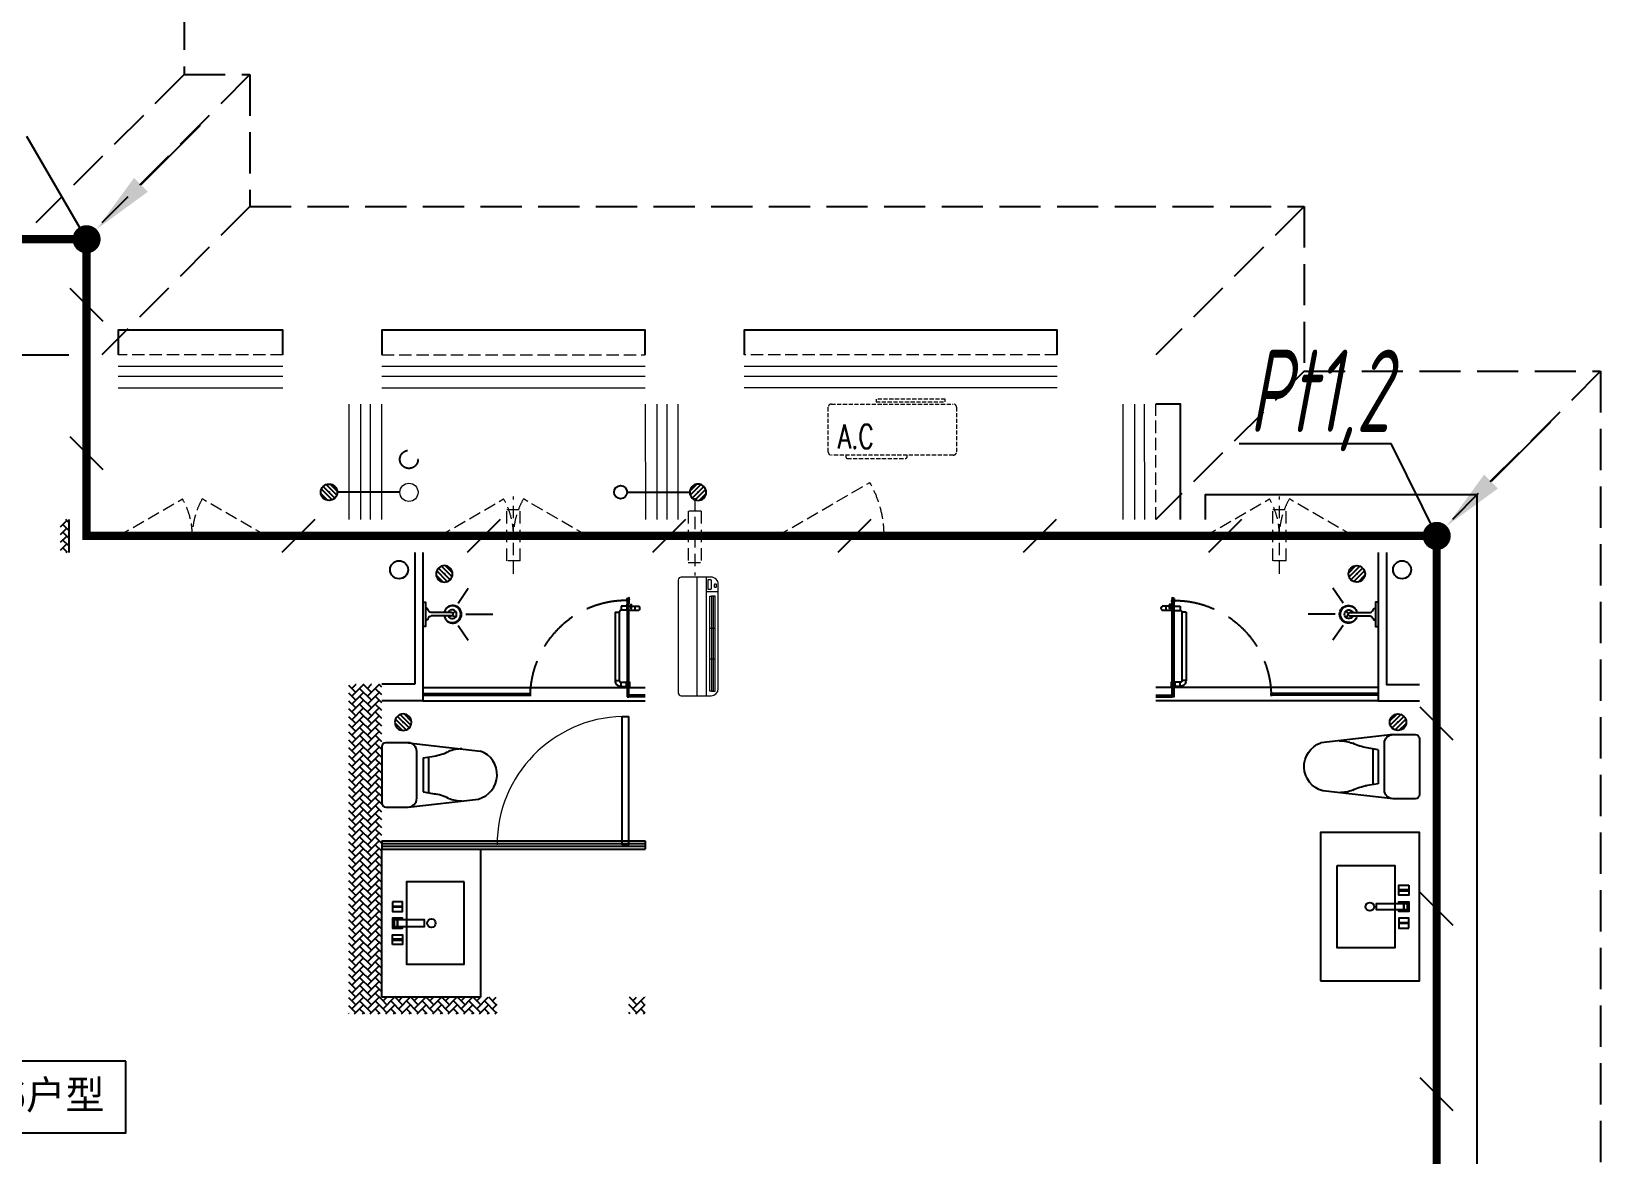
# Model space of a CAD drawing. Extents: x 3002737 to 4077523, y -995787 to -7267.
# Drawn here: x 3172610 to 3182137, y -779950 to -773133 of the extents above; entities that cross this region are included whole.
import ezdxf
from ezdxf.enums import TextEntityAlignment as Align

# ---------------------------------------------------------------- set-up
doc = ezdxf.new("R2010")
doc.units = 0
doc.header["$LTSCALE"] = 1000
doc.header["$MEASUREMENT"] = 0
for name, pattern in [('CENTER2', [1.125, 0.75, -0.125, 0.125, -0.125]), ('DASH', [0.35, 0.25, -0.1]), ('HIDDEN', [0.375, 0.25, -0.125])]:
    doc.linetypes.add(name, pattern=pattern)
doc.layers.get('0').update_dxf_attribs({"linetype": 'CONTINUOUS'})
for name, color, linetype in [('!!电气', 1, 'CONTINUOUS'), ('AH-FURNITURE', 1, 'CONTINUOUS'), ('CURTWALL', 4, 'CONTINUOUS'), ('DIM-照明', 7, 'CONTINUOUS'), ('IP-bath&kitchen-JOHNSON', 4, 'CONTINUOUS'), ('LVTRY', 252, 'CONTINUOUS'), ('LWIRE', 4, 'CONTINUOUS'), ('P-bath&kitchen-JOHNSON', 4, 'CONTINUOUS'), ('SHTLN', 4, 'CONTINUOUS'), ('VPIPE-中水', 122, 'CONTINUOUS'), ('VPIPE-凝结', 150, 'CONTINUOUS'), ('VPIPE-雨水', 4, 'DASH'), ('WIRE-接地', 2, 'CONTINUOUS'), ('保温', 6, 'CONTINUOUS'), ('卫生间', 6, 'CONTINUOUS'), ('建筑-排气道', 252, 'CONTINUOUS'), ('看线', 185, 'CONTINUOUS')]:
    doc.layers.add(name, color=color, linetype=linetype)
for name, color, linetype, lineweight in [('PUB_HATCH', 8, 'CONTINUOUS', 9), ('VPIPE-废水', 31, 'TG_F', 18), ('WINDOW', 146, 'CONTINUOUS', 20), ('平面-栏杆', 56, 'CONTINUOUS', 15), ('平面-看线', 252, 'CONTINUOUS', 15), ('平面-空调室内机', 176, 'CONTINUOUS', 9), ('平面-空调预留孔', 252, 'CONTINUOUS', 15), ('立面-洞口示意', 252, 'CONTINUOUS', 13)]:
    doc.layers.add(name, color=color, linetype=linetype, lineweight=lineweight)
doc.styles.add('_TCH_DIM', font='SIMPLEX', dxfattribs={"bigfont": 'GBCBIG'})
doc.styles.add('DIM_FONT', font='SIMPLEX', dxfattribs={"width": 0.7, "bigfont": 'GBCBIG'})
doc.styles.add('HZTXT', font='gbeitc.shx', dxfattribs={"width": 0.8, "height": 400, "bigfont": 'hztxt.shx'})
doc.styles.get("Standard").update_dxf_attribs({"font": 'gbenor.shx', "bigfont": 'gbcbig.shx'})
doc.styles.add('TG_LINETYPE', font='SIMPLEX', dxfattribs={"width": 0.8, "height": 3, "bigfont": 'HZTXT'})
doc.styles.add('黑体', font='simhei.ttf')
doc.linetypes.add('TG_F', pattern='A,2,-0.3,["F",TG_LINETYPE,S=0.1,R=0,X=-0.23,Y=-0.15],0', length=2.3)
pattern_1 = [(45, (0, 0), (0, 47.4157523), [100.584, -33.528]), (135, (23.708, 23.708), (3e-15, 47.4157523), [100.584, -33.528])]

# ---------------------------------------------------------------- blocks, each defined once
blk = doc.blocks.new('rrrrrrrrrrrra')
at = {"color": 8}
for p, q in [((252.6, 483.7), (-87.4, 483.7)), ((-112.4, 458.7), (-112.4, 324.3)), ((277.6, 324.3), (277.6, 458.7)), ((-112.4, 324.3), (-63.7, -103.4)), ((277.6, 324.3), (227.5, -115.6)), ((-59.1, 271.1), (224.3, 271.1)), ((-20.6, 232.4), (-34.2, 153.6)), ((191.3, 200.5), (-26.1, 200.5)), ((185.8, 232.4), (-20.6, 232.4)), ((185.8, 232.4), (199.4, 153.6))]:
    blk.add_line(p, q, dxfattribs=at)
for centre, radius, start, end in [((-87.4, 458.7), 25, 90, 180), ((252.6, 458.7), 25, 0, 90), ((-59.1, 324.3), 53.3, 180, 270), ((224.3, 324.3), 53.3, 270, 0), ((-322.6, 209.8), 293.8, 333.53685, 351.48282), ((487.8, 209.8), 293.8, 188.51718, 206.46315), ((149, -3.2), 224.1, 158.52022, 180), ((16.2, -3.2), 224.1, 0, 21.47978), ((83.8, -63.6), 152.8, 195.07732, 340.11812)]:
    blk.add_arc(centre, radius, start, end, dxfattribs=at)
blk = doc.blocks.new('A$C1E0F638F')
for points in [[(499.7, 435.1), (499.7, 85.1), (0, 85.1), (0, 435.1)], [(269.9, 30), (229.9, 30), (229.9, 195), (269.9, 195)], [(119.9, 0), (179.9, 0), (179.9, 60), (119.9, 60)], [(146.9, 55), (152.9, 55), (152.9, 5), (146.9, 5)], [(229.9, 30), (269.9, 30), (269.9, 10), (229.9, 10)], [(379.9, 0), (319.9, 0), (319.9, 60), (379.9, 60)], [(352.9, 55), (346.9, 55), (346.9, 5), (352.9, 5)]]:
    blk.add_lwpolyline(points, close=True)
blk.add_lwpolyline([(269.9, 60), (279.9, 60), (279.9, 0), (219.9, 0), (219.9, 60), (229.9, 60)])
blk.add_circle((249.9, 236.3), 26)
blk = doc.blocks.new('$lvtry$00000171')
for p, q in [((-74, 11), (-11, 74)), ((-70, -27), (27, 70)), ((-53, -53), (53, 53)), ((-27, -70), (70, 27)), ((11, -74), (74, -11))]:
    blk.add_line(p, q)
blk.add_circle((0, 0), 75)
blk.add_point((0, 0))
blk = doc.blocks.new('A$C5DCB2F21')
at = {"layer": 'IP-bath&kitchen-JOHNSON', "color": 8}
for p, q in [((73.6, 0), (-73.6, 0)), ((-10.5, -173.5), (-10.5, -49.3)), ((10.6, -173.5), (10.6, -49.3)), ((-68.3, -213.2), (-157.7, -275)), ((-0.1, -261.4), (-0.1, -424.7)), ((68.2, -213.2), (157.6, -275))]:
    blk.add_line(p, q, dxfattribs=at)
blk.add_lwpolyline([(73.6, 0), (73.6, -15.8), (-73.6, -15.8), (-73.6, 0)], dxfattribs=at)
for points in [[(-26.3, -30.7, -0.364142), (-37.8, -15.8, -0.020495)], [(-10.5, -49.4, 0.214893), (-26.3, -30.7, 7.649644)], [(10.6, -49.3, -0.21439), (26.3, -30.7, -7.649644)], [(26.3, -30.7, 0.364142), (37.8, -15.8, 0.020495)]]:
    blk.add_lwpolyline(points, format="xyb", dxfattribs=at)
blk.add_arc((0, -173.5), 10.5, 180, 0, dxfattribs=at)
for centre, major_axis, ratio, start_param, end_param in [((0, -181.3), (53.6, 0), 0.987577, 1.76809, 7.656688), ((0, -178.8), (-51, 0), 0.990052, -1.36297, 4.504563), ((0, -177.8), (-26.8, 0), 0.994812, -1.167677, 4.309269), ((-12.4, -164.7), (0, 1.43), 0.85, -1.570796, 4.712389), ((-12.4, -189.2), (0, 1.43), 0.85, 4.712389, 10.995574), ((12.5, -164.7), (0, 1.43), 0.85, 4.712389, 10.995574), ((12.5, -189.2), (0, 1.43), 0.85, 4.712389, 10.995574)]:
    blk.add_ellipse(centre, major_axis=major_axis, ratio=ratio, start_param=start_param, end_param=end_param, dxfattribs=at)
blk = doc.blocks.new('GDGDRGDGRD')
blk.add_hatch(color=252).paths.add_polyline_path([(491782.3, 524769), (491781.2, 524771.8), (491772.9, 524768.4), (491774, 524765.6)])
at = {"color": 252}
for p, q in [((491771.2, 524768.2), (491783, 524773.1)), ((491771.9, 524767.9), (491772.4, 524768.2)), ((491772.4, 524768.2), (491773.7, 524764.9)), ((491773.7, 524764.9), (491783, 524768.8)), ((491777.6, 524770.8), (491777.6, 524731.7)), ((491781.6, 524772), (491783.3, 524772.7)), ((491781.6, 524772), (491783, 524768.8)), ((491772, 524751.9), (491774.2, 524751.4)), ((491774.2, 524751.4), (491772.1, 524751.5)), ((491782.8, 524759.9), (491772.3, 524759.9)), ((491782.8, 524761.2), (491772.4, 524761.2)), ((491772.6, 524759.9), (491772.6, 524740.3)), ((491783.2, 524752), (491781, 524751.5)), ((491781, 524751.5), (491783.1, 524751.5)), ((491782.6, 524759.9), (491782.6, 524738.5))]:
    blk.add_line(p, q, dxfattribs=at)
for centre, radius, start, end in [((491771.6, 524767.3), 1, 111.52657, 175.76516), ((491791.1, 524766.6), 20.5, 177.99149, 196.90025), ((491772.1, 524767.5), 0.5, 112.73297, 178.05418), ((491791.1, 524766.7), 19.5, 177.46581, 196.24837), ((491806.6, 524764.1), 24, 160.76087, 187.04874), ((491783.4, 524772), 1.17, 340.04011, 112.53297), ((491783.5, 524772.2), 0.5, 340.76087, 112.53297), ((491803.9, 524764.6), 20.6, 160.04011, 190.84731), ((491783.7, 524755), 13.5, 155.15235, 208.97795), ((491786.2, 524755.4), 14.6, 161.89734, 193.71468), ((491772.3, 524748.7), 0.5, 208.97795, 24.22835), ((491781.4, 524752.8), 9.42, 188.01541, 204.22835), ((491782.7, 524748.6), 0.5, 155.41865, 330.15022), ((491771.6, 524753.7), 11.7, 335.41865, 349.51767), ((491771.3, 524755.4), 12.4, 343.94508, 21.34777), ((491771.5, 524755), 13.4, 330.15022, 25.08154)]:
    blk.add_arc(centre, radius, start, end, dxfattribs=at)
blk.add_open_spline([(491772.6, 524740.3), (491773.5, 524739.5), (491775.3, 524737.9), (491778.5, 524741.7), (491781, 524739.7), (491782.6, 524738.5)], degree=3, knots=[0, 0, 0, 0, 3.066329, 6.218313, 11.124135, 11.124135, 11.124135, 11.124135])
at = {"layer": 'IP-bath&kitchen-JOHNSON', "color": 252}
for p, q in [((490532.6, 524228.1), (491882.6, 524228.1)), ((490532.6, 524193.1), (491182.6, 524193.1)), ((490532.6, 524183.1), (491182.6, 524183.1)), ((490532.6, 524148.1), (491882.6, 524148.1)), ((491182.6, 524183.1), (491182.6, 524193.1)), ((491882.6, 524183.1), (491782.6, 524183.1)), ((491782.6, 524173.1), (491782.6, 524183.1)), ((491882.6, 524173.1), (491782.6, 524173.1))]:
    blk.add_line(p, q, dxfattribs=at)
for points in [[(490532.6, 525048.5), (490532.6, 524148.1), (490282.6, 524148.1)], [(490482.6, 525048.5), (490482.6, 524248.1), (490282.6, 524248.1)]]:
    blk.add_lwpolyline(points, dxfattribs=at)
at = {"layer": 'LVTRY', "color": 252}
blk.add_lwpolyline([(490882.6, 522448.5), (490282.6, 522448.5), (490282.6, 523348.5), (490882.6, 523348.5)], close=True, dxfattribs=at)
at = {"layer": 'P-bath&kitchen-JOHNSON', "color": 252}
for p, q in [((491699.5, 524686.9), (491699.5, 524271.2)), ((491699.5, 524686.9), (491724.8, 524686.9)), ((491724.8, 524686.9), (491724.8, 524271.2)), ((491735.2, 524722.6), (491735.2, 524697.2)), ((491766.9, 524722.6), (491735.2, 524722.6)), ((491766.9, 524697.2), (491735.2, 524697.2)), ((491772.5, 524735.5), (491778.8, 524735.5)), ((491772.5, 524705.5), (491772.5, 524735.5)), ((491772.5, 524705.5), (491778.8, 524705.5)), ((491775.4, 524735.5), (491777.7, 524733.2)), ((491775.4, 524716.5), (491775.4, 524735.5)), ((491775.4, 524724.6), (491775.4, 524705.5)), ((491775.4, 524705.5), (491777.7, 524707.8)), ((491777.7, 524718), (491777.7, 524733.2)), ((491777.7, 524718), (491777.7, 524707.8)), ((491778.8, 524735.5), (491780.5, 524733.8)), ((491778.8, 524733.2), (491778.8, 524735.5)), ((491778.8, 524707.8), (491778.8, 524705.5)), ((491778.8, 524705.5), (491780.5, 524707.3)), ((491780.5, 524733.2), (491780.5, 524733.8)), ((491780.5, 524707.8), (491780.5, 524707.3)), ((491788.8, 524722.6), (491843.5, 524722.6)), ((491788.8, 524697.2), (491843.5, 524697.2)), ((491794.2, 524735.5), (491797.1, 524735.5)), ((491794.2, 524735.5), (491794.2, 524705.5)), ((491794.2, 524705.5), (491797.1, 524705.5)), ((491797.1, 524735.5), (491799.4, 524733.2)), ((491797.1, 524735.5), (491797.1, 524718.1)), ((491797.1, 524705.5), (491797.1, 524723)), ((491797.1, 524705.5), (491799.4, 524707.9)), ((491799.4, 524707.9), (491799.4, 524733.2)), ((491820.4, 524697.2), (491820.4, 524722.6)), ((491699.5, 524271.2), (491724.8, 524271.2)), ((491735.2, 524235.5), (491735.2, 524260.8)), ((491735.2, 524260.8), (491766.9, 524260.8)), ((491735.2, 524235.5), (491766.9, 524235.5)), ((491769.2, 524263.1), (491766.9, 524260.8)), ((491766.9, 524260.8), (491766.9, 524235.5)), ((491769.2, 524233.2), (491766.9, 524235.5)), ((491769.2, 524263.1), (491769.2, 524233.2)), ((491772, 524263.1), (491769.2, 524263.1)), ((491772, 524233.2), (491769.2, 524233.2)), ((491772, 524263.1), (491772, 524233.2)), ((491783.6, 524263.1), (491786.4, 524263.1)), ((491783.6, 524233.2), (491783.6, 524263.1)), ((491783.6, 524233.2), (491786.4, 524233.2)), ((491786.4, 524233.2), (491786.4, 524263.1)), ((491786.4, 524263.1), (491788.2, 524261.4)), ((491788.2, 524234.9), (491788.2, 524261.4))]:
    blk.add_line(p, q, dxfattribs=at)
blk.add_lwpolyline([(491782.6, 524173.1), (491782.6, 524759.9), (491772.6, 524759.9), (491772.6, 524173.2)], close=True, dxfattribs=at)
at = {"layer": 'P-bath&kitchen-JOHNSON', "color": 252, "linetype": 'DASH'}
blk.add_arc((491768.7, 524170.7), 586.2, 89.79672, 179.39224, dxfattribs=at)
at = {"layer": 'P-bath&kitchen-JOHNSON', "color": 252}
blk.add_arc((491834.9, 524709.9), 15.3, 304.05298, 55.96165, dxfattribs=at)
for centre, major_axis, start_param, end_param in [((491735.2, 524686.9), (0, 10.4), 0, 1.570796), ((491735.2, 524271.2), (0, 35.7), 1.570796, 3.141593), ((491735.2, 524271.2), (0, 10.4), 1.570796, 3.141593)]:
    blk.add_ellipse(centre, major_axis=major_axis, ratio=1, start_param=start_param, end_param=end_param, dxfattribs=at)
at = {"layer": 'IP-bath&kitchen-JOHNSON', "color": 252, "rotation": 90.008488524447}
blk.add_blockref('A$C5DCB2F21', (490532.6, 524673.5), dxfattribs=at)
at = {"layer": 'LVTRY', "color": 252, "xscale": -0.6666666667107826, "yscale": 0.6666666667107826}
for p in [(490662.6, 524918.5), (490412.6, 524018.5)]:
    blk.add_blockref('$lvtry$00000171', p, dxfattribs=at)
at = {"layer": 'LVTRY', "color": 252, "extrusion": (0, 0, -1), "xscale": -1, "zscale": -1, "rotation": 270}
blk.add_blockref('rrrrrrrrrrrra', (-490766.3, 523665.7), dxfattribs=at)
at = {"layer": 'LVTRY', "color": 252, "xscale": -1, "rotation": 270}
blk.add_blockref('A$C1E0F638F', (490347.5, 522648.8), dxfattribs=at)
blk = doc.blocks.new('rtyg7uyhg')
at = {"layer": 'LVTRY'}
for p, q in [((193590.3, 45458.1), (193590.3, 45069.5)), ((194234.6, 45488.8), (193621, 45488.8)), ((194265.3, 45069.5), (194265.3, 45458.1)), ((193682.3, 45407), (193887.8, 45407)), ((193896.4, 45429.9), (193857.6, 45326.3)), ((193875.3, 45316), (193945.6, 45401.5)), ((193925.8, 45440.4), (193940.1, 45432.2)), ((194111.9, 45407), (194173.3, 45407)), ((193621, 45130.8), (193621, 45345.6)), ((193857.6, 45326.3), (193875.3, 45316)), ((194009.6, 45345.6), (194009.6, 45130.8)), ((194050.5, 45130.8), (194050.5, 45345.6)), ((194234.6, 45345.6), (194234.6, 45130.8)), ((193948.3, 45069.5), (193682.3, 45069.5)), ((194173.3, 45069.5), (194111.9, 45069.5)), ((193621, 45038.8), (194234.6, 45038.8))]:
    blk.add_line(p, q, dxfattribs=at)
for centre, radius in [((193866.4, 45437.7), 20.5), ((193989.2, 45437.7), 20.5), ((194071, 45437.7), 20.5), ((193815.3, 45238.2), 25.6), ((194137.5, 45238.2), 25.6)]:
    blk.add_circle(centre, radius, dxfattribs=at)
for centre, radius, start, end in [((193621, 45458.1), 30.7, 89.99999, 179.99999), ((194234.6, 45458.1), 30.7, 359.99999, 89.99999), ((193682.3, 45345.6), 61.4, 89.99999, 179.99999), ((193915.6, 45422.7), 20.5, 59.99999, 159.46231), ((193929.8, 45414.5), 20.5, 320.53767, 59.99999), ((193948.3, 45345.6), 61.4, 359.99999, 89.99999), ((194111.9, 45345.6), 61.4, 89.99999, 179.99999), ((194173.3, 45345.6), 61.4, 359.99999, 89.99999), ((193621, 45069.5), 30.7, 179.99999, 269.99999), ((193682.3, 45130.8), 61.4, 179.99999, 269.99999), ((193948.3, 45130.8), 61.4, 269.99999, 359.99999), ((194111.9, 45130.8), 61.4, 179.99999, 269.99999), ((194173.3, 45130.8), 61.4, 269.99999, 359.99999), ((194234.6, 45069.5), 30.7, 269.99999, 359.99999)]:
    blk.add_arc(centre, radius, start, end, dxfattribs=at)
at = {"layer": 'LVTRY', "style": 'DIM_FONT', "width": 0.8, "flags": 9}
for tag in ['YSIZE', 'XSIZE']:
    blk.add_attdef(tag, (193927.8, 45487.8), '', height=0.5, rotation=89.99999, dxfattribs=at)
blk = doc.blocks.new('A$C60D053AF')
at = {"layer": 'AH-FURNITURE', "color": 8}
for p, q in [((232.5, -90), (128.3, -90)), ((192.5, -71), (327.6, -71)), ((192.5, -91), (327.6, -91)), ((355.9, -82.7), (384.2, -129)), ((232.5, -110), (128.3, -110)), ((245, -129.5), (245, -122.5)), ((265, -129.5), (265, -122.5)), ((341.7, -96.9), (370, -143.2)), ((255, -281), (255, -251)), ((255, -281), (393, -281)), ((393, -281), (393, -251))]:
    blk.add_line(p, q, dxfattribs=at)
for points in [[(170, -68, 1), (170, -94), (192.5, -94), (192.5, -68)], [(268, -122.5), (268, -107, 0.414214), (248, -87), (232.5, -87), (232.5, -113), (242, -113), (242, -122.5)], [(234, -251), (414, -251, 0.414214), (424, -241), (424, -111, 0.414214), (414, -101), (234, -101, 0.414214), (224, -111), (224, -241, 0.414214)], [(242, -152, 1), (268, -152), (268, -129.5), (242, -129.5)], [(383.8, -161.2, 1), (402.2, -142.8), (386.3, -126.9), (367.9, -145.3)]]:
    blk.add_lwpolyline(points, format="xyb", close=True, dxfattribs=at)
for centre, radius in [((100, -100), 30), ((255, -152), 15), ((255, -152), 10), ((393, -152), 15), ((393, -152), 10)]:
    blk.add_circle(centre, radius, dxfattribs=at)
for radius in [40, 20]:
    blk.add_arc((327.6, -111), radius, 45, 90, dxfattribs=at)
blk = doc.blocks.new('A-Kitchen-7')
at = {"layer": 'LVTRY'}
for p, q in [((-519, 780), (-7, 834)), ((-7, 834), (-4, 811)), ((-515, 756), (-519, 780)), ((-4, 811), (-515, 756)), ((515, 756), (-515, 756)), ((-515, 756), (-515, 40)), ((-486, 761), (-485, 756)), ((-29, 767), (-112, 756)), ((-29, 767), (-35, 806)), ((515, 780), (0, 780)), ((0, 756), (0, 780)), ((515, 756), (515, 780)), ((515, 40), (515, 756)), ((-515, 40), (515, 40))]:
    blk.add_line(p, q, dxfattribs=at)
blk.add_lwpolyline([(-469, 40), (-469, 0), (469, 0), (469, 40)], close=True, dxfattribs=at)
blk = doc.blocks.new('FRSDFDGDGDRGDR')
at = {"layer": '平面-空调预留孔', "color": 252}
for p, q in [((699612.3, 775044), (699612.3, 775441.2)), ((699618.9, 775447.8), (699746.3, 775447.8)), ((699746.3, 775447.8), (699746.3, 775355.4)), ((699719.9, 775342.2), (699719.9, 775143)), ((699726.5, 775348.8), (699739.7, 775348.8)), ((699726.5, 775136.4), (699739.7, 775136.4)), ((699746.3, 775129.8), (699746.3, 775037.4)), ((699746.3, 775037.4), (699618.9, 775037.4))]:
    blk.add_line(p, q, dxfattribs=at)
blk.add_lwpolyline([(699766.1, 775166.7), (699792.5, 775153.5), (699792.5, 775057.2), (699766.1, 775044), (699766.1, 775017.6), (699618.9, 775017.6, -0.414214), (699592.5, 775044), (699592.5, 775441.2, -0.414214), (699618.9, 775467.6), (699766.1, 775467.6), (699766.1, 775441.2), (699792.5, 775428), (699792.5, 775331.6), (699766.1, 775318.4)], format="xyb", close=True, dxfattribs=at)
for centre, radius in [((699739.7, 775331.6), 10.6), ((699739.7, 775243.2), 15.8), ((699739.7, 775153.5), 10.6)]:
    blk.add_circle(centre, radius, dxfattribs=at)
for centre, start, end in [((699618.9, 775441.2), 90, 180), ((699726.5, 775342.2), 90, 180), ((699739.7, 775355.4), 270, 360), ((699726.5, 775143), 180, 270), ((699739.7, 775129.8), 0, 90), ((699618.9, 775044), 180, 270)]:
    blk.add_arc(centre, 6.6, start, end, dxfattribs=at)
blk = doc.blocks.new('*U153')
h = blk.add_hatch(color=5)
h.set_gradient(color1=(0, 0, 255), rotation=180, tint=1)
h.paths.add_polyline_path([(0, 0), (-6.35, -6.35), (-6.35, -2.159), (-15, -2.159), (-15, 2.159), (-6.35, 2.159), (-6.35, 6.35)])
at = {"color": 0, "linetype": 'Continuous'}
blk.add_lwpolyline([(0, 0), (-6.35, -6.35), (-6.35, -2.159), (-15, -2.159), (-15, 2.159), (-6.35, 2.159), (-6.35, 6.35)], close=True, dxfattribs=at)
blk = doc.blocks.new('GDGDRGDRGRD')
at = {"layer": 'PUB_HATCH'}
blk.add_hatch(color=252, dxfattribs=at).paths.add_polyline_path([(430319.8, 370173.6), (430319.8, 370443.6), (430179.8, 370443.6), (430179.8, 370428.6), (430284.8, 370428.6), (430304.8, 370408.6), (430304.8, 370208.6), (430284.8, 370188.6), (429964.8, 370188.6), (429944.8, 370208.6), (429944.8, 370408.6), (429964.8, 370428.6), (430069.8, 370428.6), (430069.8, 370443.6), (429929.8, 370443.6), (429929.8, 370173.6)])
at = {"layer": 'LVTRY', "color": 251}
for p, q in [((430080.5, 371515.4), (429864.6, 371758.3)), ((430334.8, 371758.3), (429864.6, 371758.3)), ((429864.6, 371758.3), (429864.6, 370858.3)), ((430234.8, 370858.3), (430234.8, 371758.3)), ((430334.8, 371515.4), (430080.5, 371515.4)), ((430080.5, 371515.4), (430080.5, 371100.3)), ((429864.6, 370858.3), (430080.5, 371100.3)), ((430080.5, 371100.3), (430334.8, 371100.3)), ((429864.6, 370858.3), (430334.8, 370858.3))]:
    blk.add_line(p, q, dxfattribs=at)
at = {"layer": 'LVTRY'}
for p, q in [((429914.8, 370948.3), (429914.8, 371668.3)), ((429924.8, 371678.3), (430324.8, 371678.3)), ((430234.8, 371668.3), (430234.8, 370948.3)), ((429994.8, 371628.3), (429994.8, 371418.3)), ((429999.8, 371628.3), (429999.8, 371418.3)), ((430289.8, 371638.3), (430004.8, 371638.3)), ((430289.8, 371633.3), (430004.8, 371633.3)), ((430045.1, 371658.3), (430045.1, 371568.3)), ((430049.6, 371658.3), (430045.1, 371658.3)), ((430045.1, 371568.3), (430049.6, 371568.3)), ((430049.6, 371568.3), (430049.6, 371658.3)), ((430194.8, 371418.3), (430194.8, 371628.3)), ((430199.8, 371418.3), (430199.8, 371628.3)), ((429974.8, 371525.6), (430102.3, 371525.6)), ((429974.8, 371521.1), (429974.8, 371525.6)), ((430102.3, 371521.1), (429974.8, 371521.1)), ((430045.1, 371388.3), (430045.1, 371478.3)), ((430045.1, 371478.3), (430049.6, 371478.3)), ((430049.6, 371478.3), (430049.6, 371388.3)), ((430219.8, 371525.6), (430092.3, 371525.6)), ((430092.3, 371525.6), (430092.3, 371521.1)), ((430092.3, 371521.1), (430219.8, 371521.1)), ((430102.3, 371525.6), (430102.3, 371521.1)), ((430219.8, 371521.1), (430219.8, 371525.6)), ((430234.8, 371100.3), (430234.8, 371515.4)), ((429954.8, 371338.9), (429954.8, 371377.7)), ((430004.8, 371413.3), (430289.8, 371413.3)), ((430004.8, 371408.3), (430289.8, 371408.3)), ((430049.6, 371388.3), (430045.1, 371388.3)), ((429935.4, 371358.3), (429974.2, 371358.3)), ((429935.4, 371258.3), (429974.2, 371258.3)), ((429954.8, 371238.9), (429954.8, 371277.7)), ((429994.8, 370988.3), (429994.8, 371198.3)), ((429999.8, 370988.3), (429999.8, 371198.3)), ((430004.8, 371208.3), (430289.8, 371208.3)), ((430004.8, 371203.3), (430289.8, 371203.3)), ((430045.1, 371228.3), (430045.1, 371138.3)), ((430049.6, 371228.3), (430045.1, 371228.3)), ((430049.6, 371138.3), (430049.6, 371228.3)), ((430194.8, 371198.3), (430194.8, 370988.3)), ((430199.8, 371198.3), (430199.8, 370988.3)), ((430102.3, 371095.6), (429974.8, 371095.6)), ((429974.8, 371095.6), (429974.8, 371091.1)), ((429974.8, 371091.1), (430102.3, 371091.1)), ((430045.1, 371138.3), (430049.6, 371138.3)), ((430092.3, 371091.1), (430092.3, 371095.6)), ((430092.3, 371095.6), (430219.8, 371095.6)), ((430219.8, 371091.1), (430092.3, 371091.1)), ((430102.3, 371091.1), (430102.3, 371095.6)), ((430219.8, 371095.6), (430219.8, 371091.1)), ((430045.1, 370958.3), (430045.1, 371048.3)), ((430045.1, 371048.3), (430049.6, 371048.3)), ((430049.6, 371048.3), (430049.6, 370958.3)), ((430324.8, 370938.3), (429924.8, 370938.3)), ((430289.8, 370983.3), (430004.8, 370983.3)), ((430289.8, 370978.3), (430004.8, 370978.3)), ((430049.6, 370958.3), (430045.1, 370958.3))]:
    blk.add_line(p, q, dxfattribs=at)
at = {"layer": 'LVTRY', "color": 252}
for p, q in [((430069.8, 370428.6), (430069.8, 370443.6)), ((430179.8, 370428.6), (430179.8, 370443.6))]:
    blk.add_line(p, q, dxfattribs=at)
at = {"layer": 'LVTRY'}
blk.add_lwpolyline([(429608.8, 370758.3), (429734.8, 370758.3), (429734.8, 371758.3), (427634.8, 371758.3)], dxfattribs=at)
at = {"layer": 'LVTRY', "color": 252}
for points in [[(430334.8, 370158.6), (429914.8, 370158.6), (429914.8, 370458.6), (430334.8, 370458.6)], [(430319.8, 370173.6), (429929.8, 370173.6), (429929.8, 370443.6), (430319.8, 370443.6)], [(429964.8, 370428.6), (430284.8, 370428.6), (430304.8, 370408.6), (430304.8, 370208.6), (430284.8, 370188.6), (429964.8, 370188.6), (429944.8, 370208.6), (429944.8, 370408.6), (429964.8, 370428.6)]]:
    blk.add_lwpolyline(points, close=True, dxfattribs=at)
at = {"layer": 'LVTRY'}
for centre, radius in [((430147.3, 371523.3), 29.7), ((430147.3, 371523.3), 11.7), ((429954.8, 371358.3), 17), ((429954.8, 371258.3), 17), ((430147.3, 371093.3), 29.7), ((430147.3, 371093.3), 11.7)]:
    blk.add_circle(centre, radius, dxfattribs=at)
for centre, radius, start, end in [((429924.8, 371668.3), 10, 90, 180), ((430224.8, 371668.3), 10, 0, 90), ((430004.8, 371628.3), 10, 90, 180), ((430004.8, 371628.3), 5, 90, 180), ((430047.3, 371523.3), 56.7, 2.27424, 87.72576), ((430047.3, 371523.3), 52.2, 2.47041, 87.52959), ((430147.3, 371523.3), 56.7, 92.27424, 177.72576), ((430147.3, 371523.3), 52.2, 92.47041, 177.52959), ((430189.8, 371628.3), 10, 0, 90), ((430189.8, 371628.3), 5, 0, 90), ((430047.3, 371523.3), 56.7, 272.27424, 357.72576), ((430047.3, 371523.3), 52.2, 272.47041, 357.52959), ((430147.3, 371523.3), 56.7, 182.27424, 267.72576), ((430147.3, 371523.3), 52.2, 182.47041, 267.52959), ((430004.8, 371418.3), 10, 180, 270), ((430004.8, 371418.3), 5, 180, 270), ((430189.8, 371418.3), 5, 270, 0), ((430189.8, 371418.3), 10, 270, 0), ((430004.8, 371198.3), 10, 90, 180), ((430004.8, 371198.3), 5, 90, 180), ((430189.8, 371198.3), 10, 0, 90), ((430189.8, 371198.3), 5, 0, 90), ((430047.3, 371093.3), 56.7, 2.27424, 87.72576), ((430047.3, 371093.3), 52.2, 2.47041, 87.52959), ((430047.3, 371093.3), 56.7, 272.27424, 357.72576), ((430047.3, 371093.3), 52.2, 272.47041, 357.52959), ((430147.3, 371093.3), 56.7, 92.27424, 177.72576), ((430147.3, 371093.3), 56.7, 182.27424, 267.72576), ((430147.3, 371093.3), 52.2, 92.47041, 177.52959), ((430147.3, 371093.3), 52.2, 182.47041, 267.52959), ((429924.8, 370948.3), 10, 180, 270), ((430004.8, 370988.3), 10, 180, 270), ((430004.8, 370988.3), 5, 180, 270), ((430189.8, 370988.3), 5, 270, 0), ((430189.8, 370988.3), 10, 270, 0), ((430224.8, 370948.3), 10, 270, 0)]:
    blk.add_arc(centre, radius, start, end, dxfattribs=at)
at = {"layer": '立面-洞口示意', "color": 252}
blk.add_lwpolyline([(430334.8, 370158.6), (430071.3, 370252.5), (429914.8, 370458.6)], dxfattribs=at)
at = {"xscale": -1, "rotation": 270}
blk.add_blockref('FRSDFDGDGDRGDR', (-345582.7, -327434.2), dxfattribs=at)
at = {"xscale": -1}
blk.add_blockref('rtyg7uyhg', (622599.6, 326769.5), dxfattribs=at)
at = {"rotation": 270}
blk.add_blockref('A$C60D053AF', (430334.8, 372358.3), dxfattribs=at)
at = {"layer": 'LVTRY', "color": 1, "extrusion": (0, 0, -1), "xscale": -0.7999999999883585, "yscale": 0.7999999999883585, "zscale": -0.7999999999883585}
blk.add_blockref('A-Kitchen-7', (-429196.8, 370158.6), dxfattribs=at)
at = {"layer": '建筑-排气道', "xscale": -5, "yscale": 5, "zscale": 5, "rotation": 90}
blk.add_blockref('*U153', (430134.7, 370490.9), dxfattribs=at)
blk = doc.blocks.new('GDFGDGRD')
at = {"layer": '保温', "linetype": 'ByBlock', "ltscale": 10}
h = blk.add_hatch(dxfattribs=at)
h.set_pattern_fill('AR-HBONE', color=251, scale=55)
h.set_pattern_definition(pattern_1)
h.paths.add_polyline_path([(428966.6, 372823.7), (428966.6, 373023.7), (428916.6, 373023.7), (428916.6, 372823.7)])
h = blk.add_hatch(dxfattribs=at)
h.set_pattern_fill('AR-HBONE', color=251, scale=55)
h.set_pattern_definition(pattern_1)
h.paths.add_polyline_path([(427216.6, 370023.7), (427216.6, 372023.7), (427016.6, 372023.7), (427016.6, 370023.7)])
h = blk.add_hatch(dxfattribs=at)
h.set_pattern_fill('AR-HBONE', color=251, scale=55)
h.set_pattern_definition(pattern_1)
h.paths.add_polyline_path([(425516.6, 370023.7), (425516.6, 370123.7), (425416.6, 370123.7), (425416.6, 370023.7)])
h = blk.add_hatch(dxfattribs=at)
h.set_pattern_fill('AR-HBONE', color=251, scale=55)
h.set_pattern_definition(pattern_1)
h.paths.add_polyline_path([(427016.6, 370023.7), (427016.6, 370123.7), (426316.6, 370123.7), (426316.6, 370023.7)])
at = {"layer": '保温', "color": 251, "linetype": 'ByBlock', "ltscale": 10}
blk.add_line((428916.6, 373023.7), (428916.6, 372823.7), dxfattribs=at)
blk = doc.blocks.new('A$C001338C2')
at = {"color": 8}
for p, q in [((0, 249), (0, 22)), ((845, 304), (55, 304)), ((109, 215), (109, 304)), ((900, 22), (900, 249)), ((22, 0), (878, 0))]:
    blk.add_line(p, q, dxfattribs=at)
at = {"color": 8, "lineweight": 5}
for p, q in [((865, 279), (144, 279)), ((144, 279), (144, 266)), ((387, 279), (144, 279)), ((144, 279), (144, 253)), ((144, 266), (865, 266)), ((144, 240), (144, 253)), ((144, 253), (865, 253)), ((865, 240), (144, 240)), ((387, 240), (387, 279)), ((622, 240), (387, 240)), ((865, 279), (622, 279)), ((622, 279), (622, 240)), ((865, 253), (865, 279)), ((865, 266), (865, 240)), ((900, 215), (0, 215)), ((900, 143), (0, 143))]:
    blk.add_line(p, q, dxfattribs=at)
at = {"color": 8}
for points in [[(89, 226), (22, 226, -0.414214), (17, 232), (17, 243, -0.414214), (22, 249), (89, 249, -0.414214), (95, 243), (95, 232, -0.414214)], [(73, 275), (57, 275, -0.414214), (51, 281), (51, 283, -0.414214), (57, 289), (73, 289, -0.414214), (79, 283), (79, 281, -0.414214)]]:
    blk.add_lwpolyline(points, format="xyb", close=True, dxfattribs=at)
for centre, radius, start, end in [((55, 249), 55, 90, 180), ((845, 249), 55, 360, 90), ((22, 22), 22, 180, 270), ((878, 22), 22, 270, 360)]:
    blk.add_arc(centre, radius, start, end, dxfattribs=at)
blk = doc.blocks.new('dongkong')
at = {"layer": '平面-空调预留孔', "color": 8, "linetype": 'HIDDEN', "ltscale": 0.3}
for p, q in [((-603796, 210899.9), (-603796, 210431.5)), ((-603836, 210821), (-603836, 210510.8)), ((-603836, 210821), (-603756, 210821)), ((-603756, 210821), (-603756, 210510.8))]:
    blk.add_line(p, q, dxfattribs=at)
blk.add_lwpolyline([(-603756, 210510.8), (-603836, 210510.8)], dxfattribs=at)
blk = doc.blocks.new('DSGDFGF')
blk.add_hatch(color=252).paths.add_polyline_path([(677792.1, 343575.9), (677790.9, 343578.7), (677782.6, 343575.2), (677783.8, 343572.5)])
at = {"color": 252}
for p, q in [((677781, 343575.1), (677792.8, 343580)), ((677781.6, 343574.8), (677782.2, 343575)), ((677781.8, 343558.8), (677784, 343558.3)), ((677784, 343558.3), (677781.8, 343558.3)), ((677792.6, 343568.1), (677782.1, 343568.1)), ((677792.6, 343566.8), (677782.1, 343566.8)), ((677782.2, 343575), (677783.5, 343571.8)), ((677782.3, 343566.8), (677782.3, 343547.2)), ((677783.5, 343571.8), (677792.7, 343575.6)), ((677787.3, 343577.7), (677787.3, 343538.6)), ((677792.9, 343558.9), (677790.7, 343558.4)), ((677790.7, 343558.4), (677792.9, 343558.4)), ((677791.4, 343578.9), (677793.1, 343579.6)), ((677791.4, 343578.9), (677792.7, 343575.6)), ((677792.3, 343566.8), (677792.3, 343545.4)), ((676415.3, 342775.8), (676372.8, 342818.3)), ((676440.6, 342778.8), (676375.8, 342843.6)), ((676457.7, 342790), (676387, 342860.7)), ((676468.9, 342807.1), (676404.1, 342871.9)), ((676471.8, 342832.4), (676429.4, 342874.8)), ((677752.3, 342860.3), (677792.3, 342860.3)), ((677752.3, 342080.3), (677752.3, 342860.3)), ((677792.3, 342080.3), (677792.3, 342860.3)), ((676451.7, 342700.2), (676317.3, 342700.2)), ((676451.7, 342700.2), (676891.6, 342650.1)), ((676292.3, 342675.2), (676292.3, 342335.2)), ((676505, 342363.4), (676505, 342646.9)), ((676543.6, 342608.4), (676622.4, 342622)), ((676543.6, 342608.4), (676543.6, 342402)), ((676575.6, 342613.9), (676575.6, 342396.5)), ((676451.7, 342310.2), (676879.4, 342358.9)), ((676543.6, 342402), (676622.4, 342388.4)), ((676317.3, 342310.2), (676451.7, 342310.2)), ((677792.3, 342080.3), (677752.3, 342080.3))]:
    blk.add_line(p, q, dxfattribs=at)
for points in [[(676792.3, 341855.3), (676442.3, 341855.3), (676442.3, 341355.6), (676792.3, 341355.6)], [(676357.2, 341735.5), (676357.2, 341675.5), (676417.2, 341675.5), (676417.2, 341735.5)], [(676412.2, 341708.5), (676412.2, 341702.5), (676362.2, 341702.5), (676362.2, 341708.5)], [(676387.2, 341585.5), (676387.2, 341625.5), (676367.2, 341625.5), (676367.2, 341585.5)], [(676387.2, 341625.5), (676387.2, 341585.5), (676552.2, 341585.5), (676552.2, 341625.5)], [(676357.2, 341475.5), (676357.2, 341535.5), (676417.2, 341535.5), (676417.2, 341475.5)], [(676412.2, 341502.5), (676412.2, 341508.5), (676362.2, 341508.5), (676362.2, 341502.5)]]:
    blk.add_lwpolyline(points, close=True, dxfattribs=at)
blk.add_lwpolyline([(676417.2, 341625.5), (676417.2, 341635.5), (676357.2, 341635.5), (676357.2, 341575.5), (676417.2, 341575.5), (676417.2, 341585.5)], dxfattribs=at)
blk.add_circle((676593.5, 341605.5), 26, dxfattribs=at)
for centre, radius, start, end in [((677793.5, 343561.9), 13.5, 155.15235, 208.97795), ((677800.8, 343573.5), 20.5, 177.99149, 196.90025), ((677781.4, 343574.2), 1, 111.52657, 175.76516), ((677800.9, 343573.5), 19.5, 177.46581, 196.24837), ((677781.9, 343574.4), 0.5, 112.73297, 178.05418), ((677796, 343562.2), 14.6, 161.89734, 193.71468), ((677782.1, 343555.6), 0.5, 208.97795, 24.22835), ((677791.2, 343559.6), 9.42, 188.01541, 204.22835), ((677781.4, 343560.5), 11.7, 335.41865, 349.51767), ((677792.5, 343555.5), 0.5, 155.41865, 330.15022), ((677816.4, 343571), 24, 160.76087, 187.04874), ((677781, 343562.3), 12.4, 343.94508, 21.34777), ((677793.2, 343578.9), 1.17, 340.04011, 112.53297), ((677781.3, 343561.9), 13.4, 330.15022, 25.08154), ((677793.2, 343579.1), 0.5, 340.76087, 112.53297), ((677813.7, 343571.4), 20.6, 160.04011, 190.84731), ((676317.3, 342675.2), 25, 90, 180), ((676451.7, 342646.9), 53.3, 0, 90), ((676566.3, 342910.4), 293.8, 278.51718, 296.46315), ((676779.2, 342438.8), 224.1, 90, 111.47978), ((676839.7, 342506.4), 152.8, 285.07732, 70.11812), ((676317.3, 342335.2), 25, 180, 270), ((676451.7, 342363.4), 53.3, 270, 0), ((676566.3, 342100), 293.8, 63.53685, 81.48282), ((676779.2, 342571.5), 224.1, 248.52022, 270)]:
    blk.add_arc(centre, radius, start, end, dxfattribs=at)
at = {"color": 252, "lineweight": 13}
blk.add_arc((677772.3, 342080.3), 780, 91.46928, 180, dxfattribs=at)
at = {"color": 252, "extrusion": (0, 0, -1)}
blk.add_ellipse((676422.3, 342825.3), major_axis=(-35.4, 35.4), ratio=1, start_param=5.497787, end_param=11.780972, dxfattribs=at)
at = {"color": 252}
blk.add_open_spline([(677782.3, 343547.2), (677783.2, 343546.4), (677785, 343544.8), (677788.2, 343548.5), (677790.8, 343546.6), (677792.3, 343545.4)], degree=3, knots=[0, 0, 0, 0, 3.066329, 6.218313, 11.124135, 11.124135, 11.124135, 11.124135], dxfattribs=at)
blk.add_point((676422.3, 342825.3), dxfattribs=at)
at = {"layer": 'CURTWALL', "color": 252}
for p, q in [((676292.3, 342105.3), (677892.3, 342105.3)), ((676292.3, 342105.3), (676292.3, 342055.3)), ((676292.3, 342088.7), (677892.3, 342088.7)), ((676292.3, 342072), (677892.3, 342072)), ((676292.3, 342055.3), (677892.3, 342055.3)), ((677892.3, 342105.3), (677892.3, 342055.3))]:
    blk.add_line(p, q, dxfattribs=at)
at = {"layer": 'IP-bath&kitchen-JOHNSON', "color": 252}
for p, q in [((676492.3, 343855.3), (676492.3, 343055)), ((676542.3, 343855.3), (676542.3, 342955)), ((676755.5, 343548.5), (676817.3, 343638)), ((676542.3, 343553.9), (676542.4, 343406.7)), ((676715.9, 343490.9), (676591.6, 343490.9)), ((676715.9, 343469.9), (676591.6, 343469.9)), ((676803.7, 343480.3), (676967, 343480.3)), ((676755.5, 343412.1), (676817.3, 343322.7)), ((676492.3, 343055), (676292.3, 343055)), ((676542.3, 343035), (677892.3, 343035)), ((676542.3, 343000), (677192.3, 343000)), ((676542.3, 342990), (677192.3, 342990)), ((677192.3, 342990), (677192.3, 343000)), ((677892.3, 342990), (677792.3, 342990)), ((677792.3, 342980), (677792.3, 342990)), ((676542.3, 342955), (676292.3, 342955)), ((676542.3, 342955), (677892.3, 342955)), ((677892.3, 342980), (677792.3, 342980))]:
    blk.add_line(p, q, dxfattribs=at)
blk.add_lwpolyline([(676542.3, 343553.9), (676558.1, 343553.9), (676558.1, 343406.7), (676542.4, 343406.7)], dxfattribs=at)
for points in [[(676573, 343506.6, 0.364142), (676558.1, 343518.1, 0.020495)], [(676591.6, 343490.9, -0.21439), (676573, 343506.6, -7.649644)], [(676591.8, 343469.9, 0.214893), (676573, 343454, 7.649644)], [(676573, 343454, -0.364142), (676558.1, 343442.6, -0.020495)]]:
    blk.add_lwpolyline(points, format="xyb", dxfattribs=at)
blk.add_arc((676715.9, 343480.4), 10.5, 270.00849, 90.00849, dxfattribs=at)
for centre, major_axis, ratio, start_param, end_param in [((676723.6, 343480.4), (0, 53.6), 0.987577, 1.76809, 7.656688), ((676721.1, 343480.4), (0, -51), 0.990052, -1.36297, 4.504563), ((676720.1, 343480.4), (0, -26.8), 0.994812, -1.167677, 4.309269), ((676707.1, 343492.9), (-1.43, 0), 0.85, 4.712389, 10.995574), ((676707.1, 343467.9), (-1.43, 0), 0.85, -1.570796, 4.712389), ((676731.5, 343492.9), (-1.43, 0), 0.85, 4.712389, 10.995574), ((676731.5, 343467.9), (-1.43, 0), 0.85, 4.712389, 10.995574)]:
    blk.add_ellipse(centre, major_axis=major_axis, ratio=ratio, start_param=start_param, end_param=end_param, dxfattribs=at)
at = {"layer": 'LVTRY', "color": 252}
for p, q in [((676292.3, 341155.3), (676292.3, 342055.3)), ((676292.3, 342055.3), (676892.3, 342055.3)), ((676892.3, 342055.3), (676892.3, 341155.3)), ((676892.3, 341155.3), (676292.3, 341155.3))]:
    blk.add_line(p, q, dxfattribs=at)
at = {"layer": 'P-bath&kitchen-JOHNSON', "color": 252}
for p, q in [((677792.3, 343566.8), (677782.3, 343566.8)), ((677782.3, 343566.8), (677782.3, 342980)), ((677792.3, 342980), (677792.3, 343566.8)), ((677709.2, 343493.7), (677709.2, 343078.1)), ((677709.2, 343493.7), (677734.6, 343493.7)), ((677734.6, 343493.7), (677734.6, 343078.1)), ((677745, 343529.5), (677745, 343504.1)), ((677776.6, 343529.5), (677745, 343529.5)), ((677776.6, 343504.1), (677745, 343504.1)), ((677782.2, 343542.4), (677788.6, 343542.4)), ((677782.2, 343512.4), (677782.2, 343542.4)), ((677782.2, 343512.4), (677788.6, 343512.4)), ((677785.1, 343542.4), (677787.4, 343540.1)), ((677785.1, 343523.3), (677785.1, 343542.4)), ((677785.1, 343531.5), (677785.1, 343512.4)), ((677785.1, 343512.4), (677787.4, 343514.7)), ((677787.4, 343524.9), (677787.4, 343540.1)), ((677787.4, 343524.9), (677787.4, 343514.7)), ((677788.6, 343542.4), (677790.3, 343540.6)), ((677788.6, 343540.1), (677788.6, 343542.4)), ((677788.6, 343514.7), (677788.6, 343512.4)), ((677788.6, 343512.4), (677790.3, 343514.1)), ((677790.3, 343540.1), (677790.3, 343540.6)), ((677790.3, 343514.7), (677790.3, 343514.1)), ((677798.5, 343529.5), (677853.2, 343529.5)), ((677798.5, 343504.1), (677853.2, 343504.1)), ((677803.9, 343542.4), (677806.8, 343542.4)), ((677803.9, 343542.4), (677803.9, 343512.4)), ((677803.9, 343512.4), (677806.8, 343512.4)), ((677806.8, 343542.4), (677809.1, 343540.1)), ((677806.8, 343542.4), (677806.8, 343524.9)), ((677806.8, 343512.4), (677806.8, 343529.8)), ((677806.8, 343512.4), (677809.1, 343514.7)), ((677809.1, 343514.7), (677809.1, 343540.1)), ((677830.2, 343504.1), (677830.2, 343529.5)), ((677709.2, 343078.1), (677734.6, 343078.1)), ((677744.9, 343042.3), (677744.9, 343067.7)), ((677744.9, 343067.7), (677776.6, 343067.7)), ((677744.9, 343042.3), (677776.6, 343042.3)), ((677778.9, 343070), (677776.6, 343067.7)), ((677776.6, 343067.7), (677776.6, 343042.3)), ((677778.9, 343040), (677776.6, 343042.3)), ((677778.9, 343070), (677778.9, 343040)), ((677781.8, 343070), (677778.9, 343070)), ((677781.8, 343040), (677778.9, 343040)), ((677781.8, 343070), (677781.8, 343040)), ((677793.3, 343070), (677796.2, 343070)), ((677793.3, 343040), (677793.3, 343070)), ((677793.3, 343040), (677796.2, 343040)), ((677796.2, 343040), (677796.2, 343070)), ((677796.2, 343070), (677797.9, 343068.3)), ((677797.9, 343041.8), (677797.9, 343068.3)), ((677782.3, 342980), (677792.3, 342980))]:
    blk.add_line(p, q, dxfattribs=at)
at = {"layer": 'P-bath&kitchen-JOHNSON', "color": 252, "linetype": 'DASH'}
blk.add_arc((677778.5, 342977.6), 586.2, 89.79672, 179.39224, dxfattribs=at)
at = {"layer": 'P-bath&kitchen-JOHNSON', "color": 252}
blk.add_arc((677844.7, 343516.8), 15.3, 304.05298, 55.96165, dxfattribs=at)
for centre, major_axis, start_param, end_param in [((677745, 343493.7), (0, 10.4), 0, 1.570796), ((677744.9, 343078.1), (0, 35.7), 1.570796, 3.141593), ((677744.9, 343078.1), (0, 10.4), 1.570796, 3.141593)]:
    blk.add_ellipse(centre, major_axis=major_axis, ratio=1, start_param=start_param, end_param=end_param, dxfattribs=at)
at = {"layer": 'LVTRY', "color": 252, "xscale": -0.6666666667107826, "yscale": 0.6666666667107826}
blk.add_blockref('$lvtry$00000171', (676672.3, 343725.3), dxfattribs=at)
blk = doc.blocks.new('A$C148B7D8E')
at = {"layer": '卫生间', "color": 252, "linetype": 'DASH'}
for p, q in [((7300, 10800), (8200, 9900)), ((7700, 10800), (8600, 9900)), ((900, 10000), (1800, 9100)), ((7300, 10000), (8200, 9100)), ((-900, 9000), (0, 8100)), ((900, 9000), (1800, 8100))]:
    blk.add_line(p, q, dxfattribs=at)
blk.add_lwpolyline([(16100, 14000), (16100, 15400), (7700, 15400), (7700, 10800), (7300, 10800), (7300, 10000), (900, 10000), (900, 9000), (-900, 9000), (-900, -900), (1750, -900), (1750, -2100), (23450, -2100), (23450, -900), (25100, -900)], dxfattribs=at)
blk = doc.blocks.new('rtyryrtyeeretee')
at = {"layer": '平面-空调预留孔', "color": 252, "linetype": 'DASH', "ltscale": 0.1}
for p, q in [((669748.9, 343882), (669748.9, 343872)), ((669758.9, 343862), (670111.7, 343862)), ((670121.7, 343872), (670121.7, 343882))]:
    blk.add_line(p, q, dxfattribs=at)
blk.add_lwpolyline([(670402, 343882), (669662, 343882, -0.414214), (669642, 343902), (669642, 344172, -0.414214), (669662, 344192), (670402, 344192, -0.414214), (670422, 344172), (670422, 343902, -0.414214)], format="xyb", close=True, dxfattribs=at)
blk.add_lwpolyline([(670352.8, 344221.1), (669933, 344221.1), (669933, 344206), (670352.8, 344206)], close=True, dxfattribs=at)
for centre, start, end in [((669758.9, 343872), 180, 270), ((670111.7, 343872), 270, 0)]:
    blk.add_arc(centre, 10, start, end, dxfattribs=at)
at = {"layer": '平面-空调预留孔', "color": 252, "linetype": 'DASH', "ltscale": 0.1, "style": '_TCH_DIM', "width": 0.705882}
blk.add_text('A.C', height=146.88, dxfattribs=at).set_placement((669701.4, 343921.6))
blk = doc.blocks.new('A$C66B635E3')
at = {"color": 252}
blk.add_lwpolyline([(42047.1, 5913.1), (41041.1, 5913.1), (41041.1, 5477.1), (42047.1, 5477.1)], close=True, dxfattribs=at)
at = {"layer": 'VPIPE-中水', "color": 252, "linetype": 'Continuous'}
for centre in [(43705.2, 8895), (49794.8, 8895)]:
    blk.add_circle(centre, 55, dxfattribs=at)
at = {"layer": 'VPIPE-凝结', "color": 252, "ltscale": 0.1}
for p, q in [((43710, 9365.5), (43330, 9365.5)), ((45090, 9365.5), (45470, 9365.5))]:
    blk.add_line(p, q, dxfattribs=at)
at = {"layer": 'VPIPE-凝结', "color": 252}
blk.add_circle((45050, 9365.5), 40, dxfattribs=at)
at = {"layer": 'VPIPE-废水', "color": 252}
blk.add_circle((43765, 9365), 55, dxfattribs=at)
at = {"layer": 'VPIPE-雨水', "color": 252}
blk.add_circle((43765, 9565), 55, dxfattribs=at)
at = {"layer": 'WINDOW', "color": 252, "linetype": 'DASH', "ltscale": 0.3}
for points in [[(46000, 9100), (46563.1, 9424.6, -0.131485), (46650, 9100)], [(42000, 9100), (42389.8, 9324.9, -0.131605), (42450, 9100)], [(42900, 9100), (42510.2, 9324.9, 0.131605), (42450, 9100)], [(43949.9, 9100), (44339.7, 9324.9, -0.131605), (44399.9, 9100)], [(44849.9, 9100), (44460.2, 9324.9, 0.131605), (44399.9, 9100)], [(48599.9, 9100), (48989.7, 9324.9, -0.131605), (49049.9, 9100)], [(49499.9, 9100), (49110.2, 9324.9, 0.131605), (49049.9, 9100)]]:
    blk.add_lwpolyline(points, format="xyb", dxfattribs=at)
at = {"layer": '平面-栏杆', "color": 252}
for points in [[(42000, 10130.1), (43000, 10130.3)], [(43600, 10130), (45200, 10130.3)], [(45800, 10130), (47700, 10130.3)], [(42000, 10070.1), (43000, 10070.3)], [(43600, 10070), (45200, 10070.3)], [(45800, 10070), (47700, 10070.3)], [(43470, 9900), (43470.3, 9200)], [(43530, 9900), (43530.3, 9200)], [(45270, 9900), (45270.3, 9200)], [(45330, 9900), (45330.3, 9200)], [(48169.7, 9900), (48170, 9200)], [(48229.7, 9900), (48230, 9200)]]:
    blk.add_lwpolyline(points, dxfattribs=at)
at = {"layer": '平面-看线', "color": 252}
for p, q in [((43600.3, 9200), (43600, 9900)), ((45400.3, 9200), (45400, 9900))]:
    blk.add_line(p, q, dxfattribs=at)
at = {"layer": '平面-看线', "color": 252, "linetype": 'DASH', "ltscale": 0.3}
blk.add_line((48300, 9200), (48299.7, 9900), dxfattribs=at)
for points in [[(43000, 10200), (42000, 10200)], [(43600, 10200), (45200, 10200)], [(47700, 10200), (45800, 10200)]]:
    blk.add_lwpolyline(points, dxfattribs=at)
at = {"layer": '平面-看线', "color": 252}
for points in [[(42000, 10000), (43000, 10000)], [(43600, 10000), (45200, 10000)], [(47700, 10000), (45800, 10000)], [(43400, 9900), (43400.3, 9200)], [(45200, 9900), (45200.3, 9200)], [(48099.7, 9900), (48100, 9200)]]:
    blk.add_lwpolyline(points, dxfattribs=at)
at = {"layer": '看线', "color": 252, "ltscale": 0.5}
for points in [[(43000, 10200), (43000, 10350), (42000, 10350), (42000, 10200)], [(45200, 10200), (45200, 10350), (43600, 10350), (43600, 10200)], [(47700, 10200), (47700, 10350), (45800, 10350), (45800, 10200)], [(48449.7, 9200), (48449.7, 9900), (48299.7, 9900)]]:
    blk.add_lwpolyline(points, dxfattribs=at)
at = {"layer": '看线', "color": 252}
blk.add_lwpolyline([(47700, 1100), (47700, 950), (50250, 950), (50250, 9350), (48599.9, 9350), (48599.9, 9200)], dxfattribs=at)
at = {"color": 252, "xscale": -1}
for name, p in [('A$C148B7D8E', (50100, 1100)), ('GDGDRGDRGRD', (469334.8, -361558.3)), ('GDFGDGRD', (470616.6, -363823.7)), ('GDGDRGDGRD', (540182.4, -516048.5))]:
    blk.add_blockref(name, p, dxfattribs=at)
at = {"color": 252}
for name, p in [('rtyryrtyeeretee', (-623331.9, -334291)), ('DSGDFGF', (-632692.3, -334855.3))]:
    blk.add_blockref(name, p, dxfattribs=at)
at = {"layer": 'LVTRY', "color": 252, "yscale": 0.6666666667107825}
for p, xscale, rotation in [((43280, 9365.5), 0.6666666667107825, 269.9999999939778), ((45520, 9365.5), -0.6666666667107825, 90.00000000602213)]:
    blk.add_blockref('$lvtry$00000171', p, dxfattribs=dict(at, xscale=xscale, rotation=rotation))
at = {"layer": '平面-空调室内机', "color": 252, "ltscale": 0.3, "rotation": 180}
for p in [(-559396, 219770.8), (-554746, 219771)]:
    blk.add_blockref('dongkong', p, dxfattribs=at)
at = {"layer": '平面-空调室内机', "color": 252, "ltscale": 0.3, "xscale": -1}
blk.add_blockref('dongkong', (-558296.2, -201570.7), dxfattribs=at)
at = {"layer": '平面-空调预留孔', "color": 252, "xscale": 0.8000000000465648, "yscale": 0.8000000000465648, "zscale": 0.8000000000465648, "rotation": 270.0000002334302}
blk.add_blockref('A$C001338C2', (45400, 8850.3), dxfattribs=at)
at = {"color": 252, "style": '黑体'}
blk.add_text('116户型', height=175, dxfattribs=at).set_placement((41083.3, 5620.9))
blk = doc.blocks.new('$TelecSys$00000008')
blk.add_line((0.4, 0.4), (-0.4, -0.4))
blk = doc.blocks.new('$TelecSys$00000078')
for p, q in [((1.15, 1.15), (0.55, 0.55)), ((0.104, 0.104), (0.104, 0.104)), ((-0.104, -0.104), (-0.104, -0.104))]:
    blk.add_line(p, q)
at = {"const_width": 0.142}
blk.add_lwpolyline([(-0.071, 0, 1), (0.071, 0, 1)], format="xyb", close=True, dxfattribs=at)
blk.add_solid([(0.62, 0.48), (0.48, 0.62), (0.1, 0.1)])
at = {"width": 0.8, "flags": 9}
blk.add_attdef('A', (0, 0), '', height=0.00002, dxfattribs=at)

msp = doc.modelspace()

# ---------------------------------------------------------------- linework, layer by layer
at = {"layer": 'DIM-照明', "color": 7, "ltscale": 0.8}
for p, q in [((3172945.2, -774394), (3172582.8, -773770)), ((3179942.6, -775634), (3180865.9, -775634)), ((3181150.2, -776210.6), (3180865.9, -775634))]:
    msp.add_line(p, q, dxfattribs=at)
at = {"layer": 'WIRE-接地', "color": 2, "linetype": 'CENTER2', "const_width": 50}
for points in [[(3147944.3, -776193.7), (3164335.3, -776193.7), (3164335.3, -774398.5), (3166436, -774398.5), (3166436, -772397.5), (3166139.1, -772395.1), (3166139.1, -769799.7), (3172539.9, -769799.7), (3172539.9, -772297.5), (3170839.4, -772297.5), (3170839.4, -774394), (3172945.2, -774394)], [(3172945.2, -774394), (3172945.2, -775192.2), (3172945.2, -776194.6), (3181142.3, -776194.6), (3181142.3, -784097.2), (3178438.2, -784097.2), (3178438.2, -783506), (3171837, -783506), (3171837, -784703.7), (3171093.9, -784703.7), (3171093.9, -785300.3), (3166189.7, -785300.3), (3166189.7, -784699.2), (3165438, -784699.2), (3165438, -783492.4), (3158840, -783492.4), (3158840, -784099.6), (3153442.1, -784099.6)]]:
    msp.add_lwpolyline(points, dxfattribs=at)

# ---------------------------------------------------------------- block references
at = {"layer": '!!电气'}
msp.add_blockref('A$C66B635E3', (3131137.4, -785295.1), dxfattribs=at)
at = {"layer": 'LWIRE', "color": 2, "xscale": 600, "yscale": 600, "zscale": 600}
for p in [(3172945.2, -774394), (3181142.3, -776194.6)]:
    msp.add_blockref('$TelecSys$00000078', p, dxfattribs=at)
at = {"layer": 'SHTLN', "color": 2, "xscale": 250, "yscale": 250, "zscale": 250, "rotation": 270}
for p in [(3172945.2, -774793.1), (3172945.2, -775693.4), (3181142.3, -777333.4), (3181142.3, -778458.4), (3181142.3, -779583.4)]:
    msp.add_blockref('$TelecSys$00000008', p, dxfattribs=at)
at = {"layer": 'SHTLN', "color": 2, "xscale": 250, "yscale": 250, "zscale": 250}
for p in [(3174231.3, -776194.6), (3175356.3, -776194.6), (3176481.3, -776194.6), (3177606.3, -776194.6), (3178731.3, -776194.6), (3179856.3, -776194.6)]:
    msp.add_blockref('$TelecSys$00000008', p, dxfattribs=at)

# ---------------------------------------------------------------- texts
at = {"layer": 'DIM-照明', "color": 7, "ltscale": 0.8, "style": 'HZTXT', "width": 0.7}
msp.add_text('Pt1,2', height=500, dxfattribs=at).set_placement((3180431.3, -775372.3), align=Align.MIDDLE)

doc.saveas('drawing.dxf')
